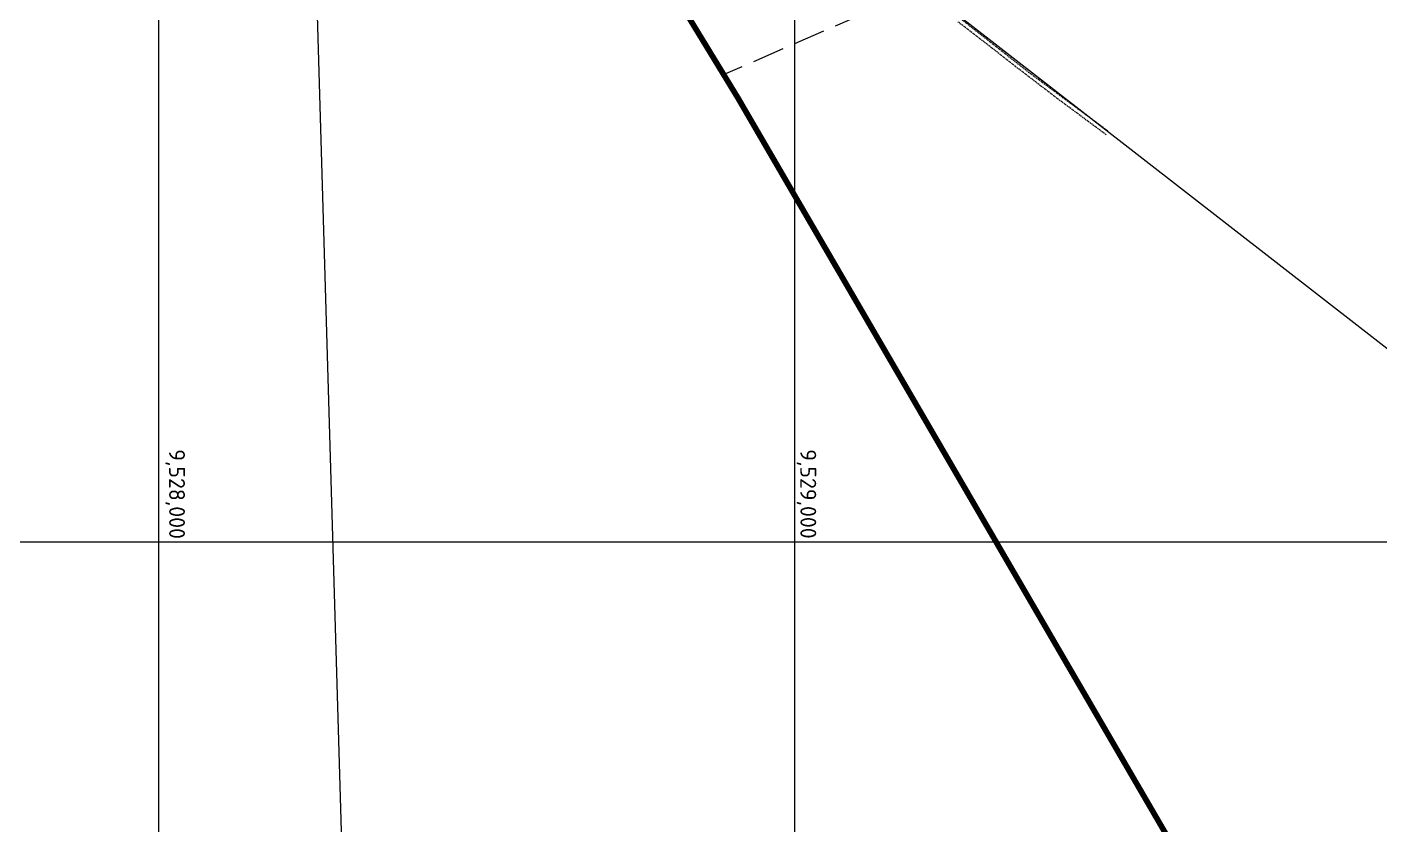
# Model space of a CAD drawing. Header units: millimetres. Extents: x 519 to 9564855, y -810 to 5021775.
# Drawn here: x 9527793 to 9529920, y 4993555 to 4994809 of the extents above; entities that cross this region are included whole.
import ezdxf

# ---------------------------------------------------------------- set-up
doc = ezdxf.new("R2010")
doc.units = ezdxf.units.MM
doc.header["$LTSCALE"] = 2
doc.header["$MEASUREMENT"] = 0
doc.linetypes.add('92051501$0$GROUND2', pattern=[35, 25, -10])
doc.linetypes.add('Podzemka', pattern=[5, 2, -1, 2])
for name, color, linetype in [('GRID_PULKOVO', 7, 'Continuous'), ('PPLINE_WAT', 7, 'WTR_LINE'), ('ROAD_ASF', 9, 'Continuous'), ('ROAD_FIELD', 255, '92051501$0$GROUND2'), ('ROAD_GROUND', 9, 'Continuous')]:
    doc.layers.add(name, color=color, linetype=linetype)
doc.layers.add('Водопровод', color=5, linetype='Continuous', lineweight=30)
doc.styles.add('92051501$0$STANDARD', font='simplex.shx')
doc.styles.add('Elect', font='isocpeur.ttf')
doc.linetypes.add('WTR_LINE', pattern='A,0.5,-0.2,["W",92051501$0$STANDARD,S=0.1,R=0,X=-0.1,Y=-0.05],-0.05', length=0.75)

msp = doc.modelspace()

# ---------------------------------------------------------------- linework, layer by layer
at = {"layer": 'GRID_PULKOVO', "lineweight": 0}
for p, q in [((9528000, 5011000), (9528000, 4992000)), ((9529000, 5011000), (9529000, 4992000)), ((9519000, 4994000), (9533000, 4994000))]:
    msp.add_line(p, q, dxfattribs=at)
at = {"layer": 'PPLINE_WAT', "lineweight": 0, "ltscale": 20}
msp.add_lwpolyline([(9528861.91772, 4999915.10427), (9528146.057, 4998336.879), (9528316.42417, 4992547.4023)], dxfattribs=at)
at = {"layer": 'PPLINE_WAT', "color": 5, "lineweight": 0, "ltscale": 20}
msp.add_lwpolyline([(9529188.66917, 4994881.52913), (9531307.88634, 4993234.57187)], dxfattribs=at)
at = {"layer": 'ROAD_ASF', "lineweight": 0}
for points in [[(9531263.64645, 4994220.86751), (9530830.237, 4993648.455), (9530761.837, 4993565.455), (9530041.837, 4992767.955), (9530013.337, 4992808.155), (9528913.737, 4994698.855), (9528824.037, 4994845.855), (9528741.037, 4994948.955), (9528618.437, 4995055.455), (9528459.737, 4995134.155), (9528299.337, 4995174.855), (9526231.837, 4995387.455)], [(9531268.42995, 4994217.24562), (9530834.94589, 4993644.73458), (9530766.38121, 4993561.53474), (9530041.27284, 4992758.37651), (9530008.28613, 4992804.90514), (9528908.58224, 4994695.78378), (9528819.11855, 4994842.39651), (9528736.69858, 4994944.77601), (9528615.0826, 4995050.42121), (9528457.64292, 4995128.49621), (9528298.2867, 4995168.93136), (9526231.21481, 4995381.48735)]]:
    msp.add_lwpolyline(points, dxfattribs=at)
at = {"layer": 'ROAD_FIELD', "lineweight": 0, "flags": 128}
msp.add_lwpolyline([(9530708.781, 4995236.2), (9530601.91814, 4995195.03657), (9530358.53028, 4995167.61326), (9530259.50487, 4995190.26731), (9530011.3448, 4995186.69033), (9529875.33393, 4995149.72851), (9529793.333, 4995107.674), (9529276.15022, 4994897.22723), (9529177.141, 4994860.043), (9528891.45638, 4994735.36839)], dxfattribs=at)
at = {"layer": 'ROAD_GROUND', "color": 8, "lineweight": 0, "const_width": 9}
msp.add_lwpolyline([(9531266.0382, 4994219.05657), (9530832.59145, 4993646.59479), (9530764.10911, 4993563.49487), (9530041.55492, 4992763.16576), (9530010.81156, 4992806.53007), (9528911.14311, 4994697.34643), (9528821.57777, 4994844.12576), (9528738.86779, 4994946.86551), (9528616.7598, 4995052.93811), (9528458.68996, 4995131.32561), (9528298.81185, 4995171.89318), (9526231.52379, 4995384.4714)], dxfattribs=at)
at = {"layer": 'Водопровод', "linetype": 'Podzemka', "lineweight": 0, "ltscale": 0.5}
for points in [[(9527594.44513, 4995374.98379), (9527801.7804, 4995344.91779), (9527924.20862, 4995325.36182), (9528154.8489, 4995296.92321), (9528267.24874, 4995278.73774), (9528381.44075, 4995263.129), (9528507.01178, 4995245.45781), (9528632.79828, 4995228.01697), (9528757.65403, 4995205.71898), (9528847.35142, 4995142.92121), (9528965.30046, 4995053.91477), (9529190.3045, 4994878.04505), (9529367.78898, 4994738.44812), (9529493.07875, 4994645.61632)], [(9529489.93326, 4994639.75962), (9529412.78448, 4994696.94016), (9529386.85658, 4994716.96435), (9529347.2369, 4994747.11542), (9529309.78706, 4994776.59707), (9529256.78717, 4994817.34964)]]:
    msp.add_lwpolyline(points, dxfattribs=at)

# ---------------------------------------------------------------- texts
at = {"layer": 'GRID_PULKOVO', "lineweight": 0, "style": 'Elect'}
for s, p in [('9,528,000', (9528016.52292, 4994145.40313)), ('9,529,000', (9529009.06102, 4994145.40313))]:
    msp.add_text(s, height=25, rotation=270, dxfattribs=at).set_placement(p)

doc.saveas('drawing.dxf')
